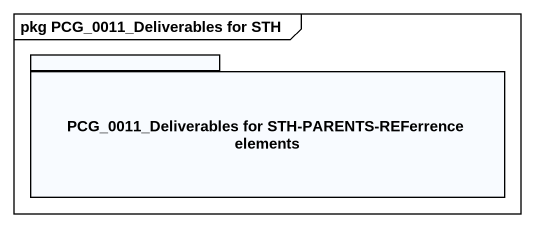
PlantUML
@startuml
mainframe pkg PCG_0011_Deliverables for STH
package "PCG_0011_Deliverables for STH-PARENTS-REFerrence elements" as PCG_0011_Deliverables_for {
}
@enduml
